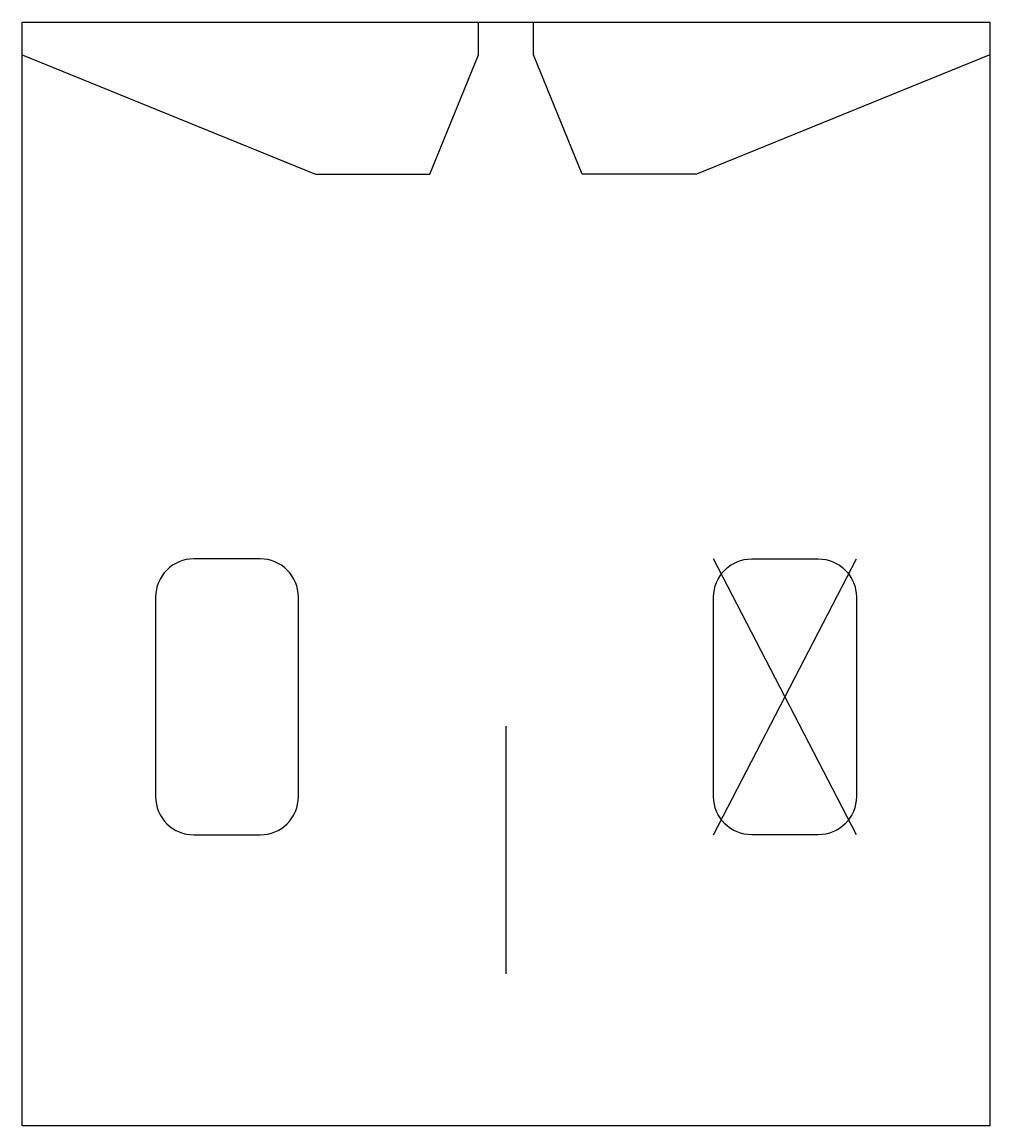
# Model space of a CAD drawing. Header units: millimetres. Extents: x -2.54 to 2.54, y -21.2 to -15.4.
import ezdxf

# ---------------------------------------------------------------- set-up
doc = ezdxf.new("R2010")
doc.units = ezdxf.units.MM
doc.layers.get('0').update_dxf_attribs({"linetype": 'CONTINUOUS'})

msp = doc.modelspace()

# ---------------------------------------------------------------- linework, layer by layer
for p, q in [((-0.1447, -15.5725), (-0.1447, -15.4)), ((0.1447, -15.5725), (0.1447, -15.4)), ((-2.5423, -15.5725), (-1, -16.2)), ((-0.4, -16.2), (-0.1447, -15.5725)), ((0.4, -16.2), (0.1447, -15.5725)), ((2.5423, -15.5725), (1, -16.2)), ((-1, -16.2), (-0.4, -16.2)), ((1, -16.2), (0.4, -16.2)), ((1.0907, -19.6705), (1.8407, -18.2205)), ((1.8407, -19.6705), (1.0907, -18.2205)), ((0, -20.4), (0, -19.1))]:
    msp.add_line(p, q)
msp.add_lwpolyline([(2.5423, -21.2), (-2.5423, -21.2), (-2.5423, -15.4), (2.5423, -15.4)], close=True)
for points in [[(-1.6407, -19.6705), (-1.2907, -19.6705, 0.414214), (-1.0907, -19.4705), (-1.0907, -18.4205, 0.414214), (-1.2907, -18.2205), (-1.6407, -18.2205, 0.414214), (-1.8407, -18.4205), (-1.8407, -19.4705, 0.414214)], [(1.6407, -19.6705), (1.2907, -19.6705, -0.414214), (1.0907, -19.4705), (1.0907, -18.4205, -0.414214), (1.2907, -18.2205), (1.6407, -18.2205, -0.414214), (1.8407, -18.4205), (1.8407, -19.4705, -0.414214)]]:
    msp.add_lwpolyline(points, format="xyb", close=True)

doc.saveas('drawing.dxf')
